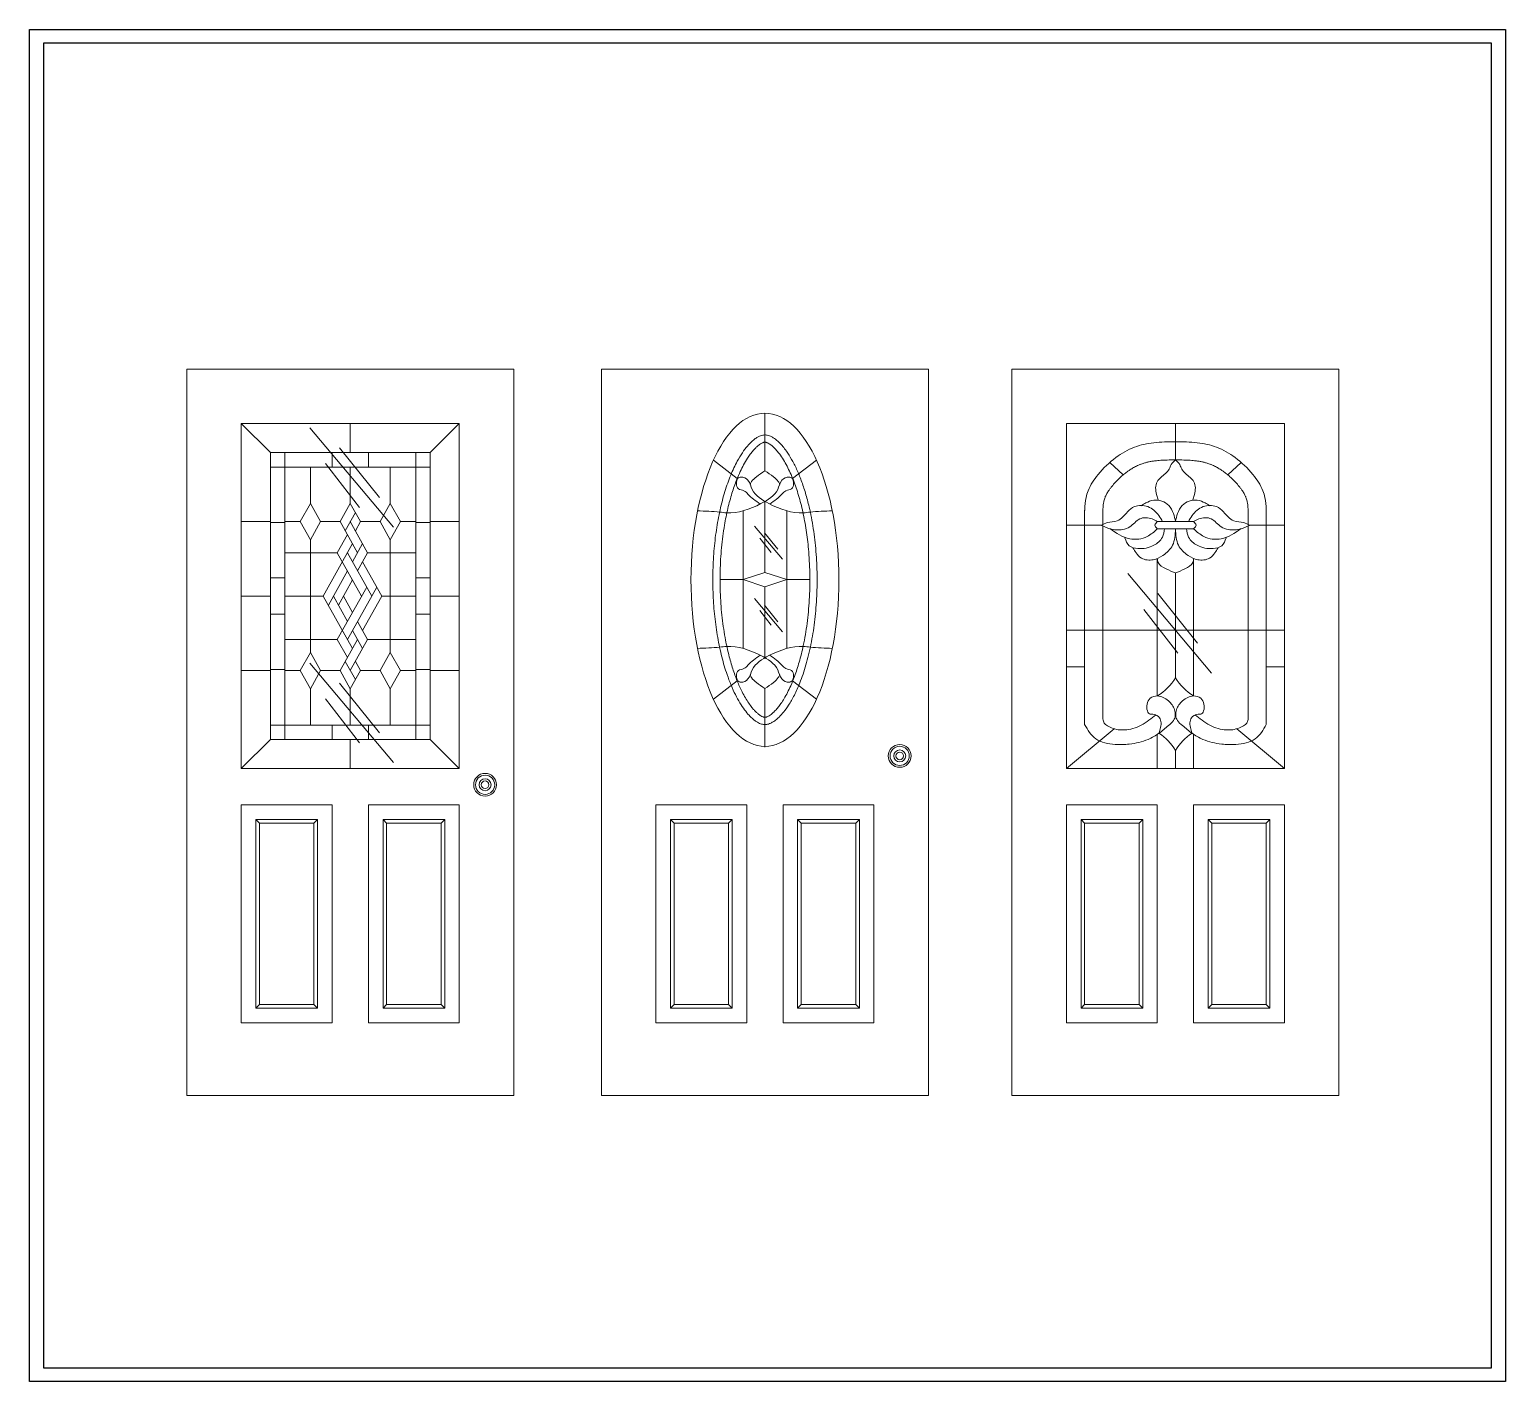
# Paper-space layout 'Projects1200x1100' of a CAD drawing. Header units: millimetres. Extents: x 55.011 to 55.328, y 90.128 to 90.419.
# The model-space entities are those that its viewports show. They can reach past a viewport. Long polylines and large blocks are cut down to what shows.
import ezdxf

# ---------------------------------------------------------------- set-up
doc = ezdxf.new("R2010")
doc.units = ezdxf.units.MM
doc.layers.add('001_Dark_1 20', color=7, linetype='Continuous', lineweight=0)
doc.layers.add('02', color=251, linetype='Continuous', plot=False)
doc.layers.add('Rectang.', color=251, linetype='Continuous', plot=False)

msp = doc.modelspace()

# ---------------------------------------------------------------- linework, layer by layer
at = {"layer": '001_Dark_1 20', "linetype": 'Continuous'}
for p, q in [((3000.9181, 1618.0041), (3000.0181, 1618.0041)), ((3000.0181, 1616.0041), (3000.0181, 1618.0041)), ((3000.9181, 1616.0041), (3000.9181, 1618.0041)), ((3001.1593, 1616.0041), (3001.1593, 1618.0041)), ((3002.0593, 1618.0041), (3001.1593, 1618.0041)), ((3002.0593, 1616.0041), (3002.0593, 1618.0041)), ((3003.1892, 1618.0041), (3002.2892, 1618.0041)), ((3002.2892, 1616.0041), (3002.2892, 1618.0041)), ((3003.1892, 1616.0041), (3003.1892, 1618.0041)), ((3001.6093, 1617.7242), (3001.6093, 1617.8829)), ((3000.7681, 1617.8541), (3000.1681, 1617.8541)), ((3000.1681, 1616.9041), (3000.1681, 1617.8541)), ((3000.4681, 1617.7741), (3000.4681, 1617.8541)), ((3000.7681, 1616.9041), (3000.7681, 1617.8541)), ((3002.4392, 1616.9041), (3002.4392, 1617.8541)), ((3003.0392, 1617.8541), (3002.4392, 1617.8541)), ((3002.7392, 1617.7541), (3002.7392, 1617.8541)), ((3003.0392, 1616.9041), (3003.0392, 1617.8541)), ((3000.2481, 1616.9841), (3000.2481, 1617.7741)), ((3000.6881, 1617.7741), (3000.2481, 1617.7741)), ((3000.2881, 1616.9841), (3000.2881, 1617.7741)), ((3000.4181, 1617.7341), (3000.4181, 1617.7741)), ((3000.5181, 1617.7341), (3000.5181, 1617.7741)), ((3000.6481, 1616.9841), (3000.6481, 1617.7741)), ((3000.6881, 1616.9841), (3000.6881, 1617.7741)), ((3000.6881, 1617.7341), (3000.2481, 1617.7341)), ((3000.3581, 1617.6341), (3000.3581, 1617.7341)), ((3000.4681, 1617.6341), (3000.4681, 1617.7341)), ((3000.5781, 1617.6341), (3000.5781, 1617.7341)), ((3001.4675, 1617.7534), (3001.533, 1617.7033)), ((3001.7511, 1617.7534), (3001.6855, 1617.7033)), ((3001.6093, 1617.4444), (3001.6093, 1617.6397)), ((3001.5493, 1617.2349), (3001.5493, 1617.6139)), ((3001.6693, 1617.2349), (3001.6693, 1617.6139)), ((3002.5392, 1617.576), (3002.5392, 1617.6131)), ((3002.9392, 1617.576), (3002.9392, 1617.6131)), ((3000.2481, 1617.5841), (3000.1681, 1617.5841)), ((3000.2881, 1617.5816), (3000.2481, 1617.5816)), ((3000.3304, 1617.5841), (3000.2881, 1617.5841)), ((3000.4404, 1617.5841), (3000.3858, 1617.5841)), ((3000.4404, 1617.5841), (3000.3858, 1617.5841)), ((3000.5504, 1617.5841), (3000.4958, 1617.5841)), ((3000.6481, 1617.5841), (3000.6058, 1617.5841)), ((3000.6881, 1617.5816), (3000.6481, 1617.5816)), ((3000.7681, 1617.5841), (3000.6881, 1617.5841)), ((3002.5359, 1617.5741), (3002.4392, 1617.5741)), ((3002.7892, 1617.5841), (3002.6892, 1617.5841)), ((3002.7892, 1617.5641), (3002.6892, 1617.5641)), ((3003.0392, 1617.5741), (3002.9425, 1617.5741)), ((3000.3581, 1617.2241), (3000.3581, 1617.5341)), ((3000.5781, 1617.2241), (3000.5781, 1617.5341)), ((3000.4323, 1617.4986), (3000.2881, 1617.4986)), ((3000.6481, 1617.4986), (3000.5155, 1617.4986)), ((3002.6892, 1617.1041), (3002.6892, 1617.4826)), ((3001.6093, 1617.4444), (3001.5493, 1617.4244)), ((3001.6693, 1617.4244), (3001.6093, 1617.4444)), ((3000.2881, 1617.4291), (3000.2481, 1617.4291)), ((3000.6881, 1617.4291), (3000.6481, 1617.4291)), ((3001.5493, 1617.4244), (3001.4857, 1617.4244)), ((3001.5493, 1617.4244), (3001.6093, 1617.4044)), ((3001.6093, 1617.4044), (3001.6693, 1617.4244)), ((3001.6093, 1617.2091), (3001.6093, 1617.4044)), ((3001.7329, 1617.4244), (3001.6693, 1617.4244)), ((3000.2481, 1617.3791), (3000.1681, 1617.3791)), ((3000.3938, 1617.3791), (3000.2881, 1617.3791)), ((3000.6481, 1617.3791), (3000.5547, 1617.3791)), ((3000.7681, 1617.3791), (3000.6881, 1617.3791)), ((3000.2881, 1617.3291), (3000.2481, 1617.3291)), ((3000.6881, 1617.3291), (3000.6481, 1617.3291)), ((3003.0392, 1617.2854), (3002.4392, 1617.2854)), ((3000.4323, 1617.2596), (3000.2881, 1617.2596)), ((3000.6481, 1617.2596), (3000.5155, 1617.2596)), ((3000.2481, 1617.1741), (3000.1681, 1617.1741)), ((3000.2881, 1617.1766), (3000.2481, 1617.1766)), ((3000.3304, 1617.1741), (3000.2881, 1617.1741)), ((3000.4404, 1617.1741), (3000.3858, 1617.1741)), ((3000.5504, 1617.1741), (3000.4958, 1617.1741)), ((3000.6481, 1617.1741), (3000.6058, 1617.1741)), ((3000.6881, 1617.1766), (3000.6481, 1617.1766)), ((3000.7681, 1617.1741), (3000.6881, 1617.1741)), ((3002.4892, 1617.1841), (3002.4392, 1617.1841)), ((3003.0392, 1617.1841), (3002.9892, 1617.1841)), ((3000.3581, 1617.0241), (3000.3581, 1617.1241)), ((3000.4681, 1617.0241), (3000.4681, 1617.1241)), ((3000.5781, 1617.0241), (3000.5781, 1617.1241)), ((3001.4675, 1617.0955), (3001.533, 1617.1455)), ((3001.6093, 1616.9631), (3001.6093, 1617.1246)), ((3001.7511, 1617.0955), (3001.6855, 1617.1455)), ((3000.6881, 1617.0241), (3000.2481, 1617.0241)), ((3000.6881, 1617.0241), (3000.2481, 1617.0241)), ((3000.4181, 1616.9841), (3000.4181, 1617.0241)), ((3000.5181, 1616.9841), (3000.5181, 1617.0241)), ((3002.6892, 1616.9041), (3002.6892, 1616.9984)), ((3002.6892, 1616.9041), (3002.6892, 1616.9984)), ((3002.7892, 1616.9041), (3002.7892, 1616.9984)), ((3000.6881, 1616.9841), (3000.2481, 1616.9841)), ((3000.4681, 1616.9041), (3000.4681, 1616.9841)), ((3002.7392, 1616.9041), (3002.7392, 1616.9541)), ((3000.7681, 1616.9041), (3000.1681, 1616.9041)), ((3003.0392, 1616.9041), (3002.4392, 1616.9041)), ((3000.1681, 1616.2041), (3000.1681, 1616.8041)), ((3000.4181, 1616.8041), (3000.1681, 1616.8041)), ((3000.4181, 1616.2041), (3000.4181, 1616.8041)), ((3000.7681, 1616.8041), (3000.5181, 1616.8041)), ((3000.5181, 1616.2041), (3000.5181, 1616.8041)), ((3000.7681, 1616.2041), (3000.7681, 1616.8041)), ((3001.3093, 1616.2041), (3001.3093, 1616.8041)), ((3001.5593, 1616.8041), (3001.3093, 1616.8041)), ((3001.5593, 1616.2041), (3001.5593, 1616.8041)), ((3001.9093, 1616.8041), (3001.6593, 1616.8041)), ((3001.6593, 1616.2041), (3001.6593, 1616.8041)), ((3001.9093, 1616.2041), (3001.9093, 1616.8041)), ((3002.4392, 1616.2041), (3002.4392, 1616.8041)), ((3002.6892, 1616.8041), (3002.4392, 1616.8041)), ((3002.6892, 1616.2041), (3002.6892, 1616.8041)), ((3002.7892, 1616.2041), (3002.7892, 1616.8041)), ((3003.0392, 1616.8041), (3002.7892, 1616.8041)), ((3003.0392, 1616.2041), (3003.0392, 1616.8041)), ((3000.2081, 1616.2441), (3000.2081, 1616.7641)), ((3000.3781, 1616.7641), (3000.2081, 1616.7641)), ((3000.3681, 1616.7541), (3000.2181, 1616.7541)), ((3000.2181, 1616.2541), (3000.2181, 1616.7541)), ((3000.3681, 1616.2541), (3000.3681, 1616.7541)), ((3000.3781, 1616.2441), (3000.3781, 1616.7641)), ((3000.7281, 1616.7641), (3000.5581, 1616.7641)), ((3000.5581, 1616.2441), (3000.5581, 1616.7641)), ((3000.7181, 1616.7541), (3000.5681, 1616.7541)), ((3000.5681, 1616.2541), (3000.5681, 1616.7541)), ((3000.7181, 1616.2541), (3000.7181, 1616.7541)), ((3000.7281, 1616.2441), (3000.7281, 1616.7641)), ((3001.5193, 1616.7641), (3001.3493, 1616.7641)), ((3001.3493, 1616.2441), (3001.3493, 1616.7641)), ((3001.5093, 1616.7541), (3001.3593, 1616.7541)), ((3001.3593, 1616.2541), (3001.3593, 1616.7541)), ((3001.5093, 1616.2541), (3001.5093, 1616.7541)), ((3001.5193, 1616.2441), (3001.5193, 1616.7641)), ((3001.8693, 1616.7641), (3001.6993, 1616.7641)), ((3001.6993, 1616.2441), (3001.6993, 1616.7641)), ((3001.8593, 1616.7541), (3001.7093, 1616.7541)), ((3001.7093, 1616.2541), (3001.7093, 1616.7541)), ((3001.8593, 1616.2541), (3001.8593, 1616.7541)), ((3001.8693, 1616.2441), (3001.8693, 1616.7641)), ((3002.6492, 1616.7641), (3002.4792, 1616.7641)), ((3002.4792, 1616.2441), (3002.4792, 1616.7641)), ((3002.6392, 1616.7541), (3002.4892, 1616.7541)), ((3002.4892, 1616.2541), (3002.4892, 1616.7541)), ((3002.6392, 1616.2541), (3002.6392, 1616.7541)), ((3002.6492, 1616.2441), (3002.6492, 1616.7641)), ((3002.9992, 1616.7641), (3002.8292, 1616.7641)), ((3002.8292, 1616.2441), (3002.8292, 1616.7641)), ((3002.9892, 1616.7541), (3002.8392, 1616.7541)), ((3002.8392, 1616.2541), (3002.8392, 1616.7541)), ((3002.9892, 1616.2541), (3002.9892, 1616.7541)), ((3002.9992, 1616.2441), (3002.9992, 1616.7641)), ((3000.3781, 1616.2441), (3000.2081, 1616.2441)), ((3000.3681, 1616.2541), (3000.2181, 1616.2541)), ((3000.7281, 1616.2441), (3000.5581, 1616.2441)), ((3000.7181, 1616.2541), (3000.5681, 1616.2541)), ((3001.5193, 1616.2441), (3001.3493, 1616.2441)), ((3001.5093, 1616.2541), (3001.3593, 1616.2541)), ((3001.8693, 1616.2441), (3001.6993, 1616.2441)), ((3001.8593, 1616.2541), (3001.7093, 1616.2541)), ((3002.6492, 1616.2441), (3002.4792, 1616.2441)), ((3002.6392, 1616.2541), (3002.4892, 1616.2541)), ((3002.9992, 1616.2441), (3002.8292, 1616.2441)), ((3002.9892, 1616.2541), (3002.8392, 1616.2541)), ((3000.4181, 1616.2041), (3000.1681, 1616.2041)), ((3000.7681, 1616.2041), (3000.5181, 1616.2041)), ((3001.5593, 1616.2041), (3001.3093, 1616.2041)), ((3001.9093, 1616.2041), (3001.6593, 1616.2041)), ((3002.6892, 1616.2041), (3002.4392, 1616.2041)), ((3003.0392, 1616.2041), (3002.7892, 1616.2041)), ((3000.9181, 1616.0041), (3000.0181, 1616.0041)), ((3002.0593, 1616.0041), (3001.1593, 1616.0041)), ((3003.1892, 1616.0041), (3002.2892, 1616.0041))]:
    msp.add_line(p, q, dxfattribs=at)
at = {"layer": '001_Dark_1 20'}
for p, q in [((3000.2481, 1617.7741), (3000.1681, 1617.8541)), ((3000.3562, 1617.8426), (3000.5865, 1617.5686)), ((3000.6881, 1617.7741), (3000.7681, 1617.8541)), ((3000.4384, 1617.7878), (3000.5481, 1617.6508)), ((3000.4, 1617.744), (3000.4933, 1617.6234)), ((3002.5582, 1617.747), (3002.5956, 1617.7133)), ((3002.8828, 1617.7133), (3002.9202, 1617.747)), ((3000.3581, 1617.6341), (3000.3304, 1617.5841)), ((3000.3581, 1617.6341), (3000.3858, 1617.5841)), ((3000.4681, 1617.6341), (3000.4404, 1617.5841)), ((3000.482, 1617.6091), (3000.4542, 1617.5591)), ((3000.4958, 1617.5841), (3000.4681, 1617.6341)), ((3000.5781, 1617.6341), (3000.5504, 1617.5841)), ((3000.5781, 1617.6341), (3000.6058, 1617.5841)), ((3002.4892, 1617.0257), (3002.4892, 1617.6144)), ((3002.9892, 1617.0257), (3002.9892, 1617.6144)), ((3000.3581, 1617.5341), (3000.3304, 1617.5841)), ((3000.3581, 1617.5341), (3000.3858, 1617.5841)), ((3000.4878, 1617.4986), (3000.4404, 1617.5841)), ((3000.5155, 1617.4986), (3000.4681, 1617.5841)), ((3000.4958, 1617.5841), (3000.482, 1617.5591)), ((3000.5781, 1617.5341), (3000.5504, 1617.5841)), ((3000.5781, 1617.5341), (3000.6058, 1617.5841)), ((3001.5805, 1617.5718), (3001.6573, 1617.4805)), ((3002.5392, 1617.0409), (3002.5392, 1617.5722)), ((3002.9392, 1617.0396), (3002.9392, 1617.5722)), ((3000.4739, 1617.5236), (3000.3938, 1617.3791)), ((3000.4601, 1617.5486), (3000.4323, 1617.4986)), ((3000.5017, 1617.5236), (3000.474, 1617.4738)), ((3001.5952, 1617.5389), (3001.6263, 1617.4987)), ((3001.608, 1617.5536), (3001.6445, 1617.5079)), ((3000.4992, 1617.3791), (3000.4323, 1617.4986)), ((3000.527, 1617.3791), (3000.4601, 1617.4986)), ((3000.5155, 1617.4986), (3000.4879, 1617.4489)), ((3002.6892, 1617.1041), (3002.6892, 1617.4826)), ((3002.7892, 1617.1041), (3002.7892, 1617.4826)), ((3000.4602, 1617.4489), (3000.4076, 1617.3541)), ((3000.5547, 1617.3791), (3000.5017, 1617.4738)), ((3002.6081, 1617.441), (3002.8385, 1617.167)), ((3002.7392, 1617.1541), (3002.7392, 1617.4428)), ((3000.5131, 1617.4039), (3000.4323, 1617.2596)), ((3000.4741, 1617.424), (3000.4354, 1617.3541)), ((3000.5408, 1617.4039), (3000.4601, 1617.2596)), ((3000.4739, 1617.2346), (3000.3938, 1617.3791)), ((3000.4602, 1617.3094), (3000.4215, 1617.3791)), ((3000.4741, 1617.3342), (3000.4492, 1617.3791)), ((3000.5547, 1617.3791), (3000.5017, 1617.2845)), ((3001.5805, 1617.3722), (3001.6573, 1617.2809)), ((3001.608, 1617.354), (3001.6445, 1617.3083)), ((3002.6904, 1617.3862), (3002.8001, 1617.2492)), ((3001.5952, 1617.3394), (3001.6263, 1617.2992)), ((3002.652, 1617.3424), (3002.7453, 1617.2218)), ((3000.5017, 1617.2346), (3000.474, 1617.2845)), ((3000.5155, 1617.2596), (3000.4879, 1617.3094)), ((3000.4601, 1617.2096), (3000.4323, 1617.2596)), ((3000.4878, 1617.2596), (3000.4404, 1617.1741)), ((3000.5155, 1617.2596), (3000.4681, 1617.1741)), ((3000.3581, 1617.2241), (3000.3304, 1617.1741)), ((3000.3562, 1617.1945), (3000.5865, 1616.9205)), ((3000.3581, 1617.2241), (3000.3858, 1617.1741)), ((3000.482, 1617.1491), (3000.4542, 1617.1991)), ((3000.4958, 1617.1741), (3000.482, 1617.1991)), ((3000.5781, 1617.2241), (3000.5504, 1617.1741)), ((3000.5781, 1617.2241), (3000.6058, 1617.1741)), ((3000.3581, 1617.1241), (3000.3304, 1617.1741)), ((3000.3581, 1617.1241), (3000.3858, 1617.1741)), ((3000.4681, 1617.1241), (3000.4404, 1617.1741)), ((3000.4958, 1617.1741), (3000.4681, 1617.1241)), ((3000.5781, 1617.1241), (3000.5504, 1617.1741)), ((3000.5781, 1617.1241), (3000.6058, 1617.1741)), ((3000.4384, 1617.1397), (3000.5481, 1617.0027)), ((3000.4, 1617.0959), (3000.4933, 1616.9753)), ((3002.5707, 1617.0137), (3002.4392, 1616.9041)), ((3003.0392, 1616.9041), (3002.9077, 1617.0137)), ((3000.2481, 1616.9841), (3000.1681, 1616.9041)), ((3000.7681, 1616.9041), (3000.6881, 1616.9841)), ((3000.2181, 1616.7541), (3000.2081, 1616.7641)), ((3000.3681, 1616.7541), (3000.3781, 1616.7641)), ((3000.5681, 1616.7541), (3000.5581, 1616.7641)), ((3000.7181, 1616.7541), (3000.7281, 1616.7641)), ((3001.3593, 1616.7541), (3001.3493, 1616.7641)), ((3001.5093, 1616.7541), (3001.5193, 1616.7641)), ((3001.7093, 1616.7541), (3001.6993, 1616.7641)), ((3001.8593, 1616.7541), (3001.8693, 1616.7641)), ((3002.4892, 1616.7541), (3002.4792, 1616.7641)), ((3002.6392, 1616.7541), (3002.6492, 1616.7641)), ((3002.8392, 1616.7541), (3002.8292, 1616.7641)), ((3002.9892, 1616.7541), (3002.9992, 1616.7641)), ((3000.2181, 1616.2541), (3000.2081, 1616.2441)), ((3000.3781, 1616.2441), (3000.3681, 1616.2541)), ((3000.5681, 1616.2541), (3000.5581, 1616.2441)), ((3000.7181, 1616.2541), (3000.7281, 1616.2441)), ((3001.3593, 1616.2541), (3001.3493, 1616.2441)), ((3001.5193, 1616.2441), (3001.5093, 1616.2541)), ((3001.7093, 1616.2541), (3001.6993, 1616.2441)), ((3001.8593, 1616.2541), (3001.8693, 1616.2441)), ((3002.4892, 1616.2541), (3002.4792, 1616.2441)), ((3002.6492, 1616.2441), (3002.6392, 1616.2541)), ((3002.8392, 1616.2541), (3002.8292, 1616.2441)), ((3002.9892, 1616.2541), (3002.9992, 1616.2441))]:
    msp.add_line(p, q, dxfattribs=at)
at = {"layer": '001_Dark_1 20', "linetype": 'Continuous'}
for centre, radius in [((3001.9802, 1616.939), 0.0314), ((3001.9802, 1616.939), 0.0264), ((3001.9802, 1616.939), 0.0164), ((3001.9802, 1616.939), 0.0104), ((3000.839, 1616.8595), 0.0314), ((3000.839, 1616.8595), 0.0264), ((3000.839, 1616.8595), 0.0164), ((3000.839, 1616.8595), 0.0104)]:
    msp.add_circle(centre, radius, dxfattribs=at)
at = {"layer": '001_Dark_1 20'}
for centre, start, end in [((3002.611, 1617.2323), 301.3861, 328.6139), ((3002.8674, 1617.2323), 211.3861, 238.6139), ((3002.611, 1616.8759), 31.3861, 56.6534), ((3002.8674, 1616.8759), 123.3466, 148.6139)]:
    msp.add_arc(centre, 0.1502, start, end, dxfattribs=at)
at = {"layer": '001_Dark_1 20', "linetype": 'Continuous', "extrusion": (0, 0, -1)}
msp.add_ellipse((3001.6093, 1617.4241), major_axis=(0, -0.4588), ratio=0.443714, dxfattribs=at)
at = {"layer": '001_Dark_1 20', "linetype": 'Continuous'}
for points, knots in [([(3001.6093, 1617.0253), (3001.6078, 1617.0253), (3001.6064, 1617.0254), (3001.6034, 1617.0258), (3001.6018, 1617.0262), (3001.5984, 1617.0271), (3001.5966, 1617.0278), (3001.5927, 1617.0295), (3001.5906, 1617.0305), (3001.5862, 1617.0331), (3001.5839, 1617.0346), (3001.579, 1617.0382), (3001.5764, 1617.0403), (3001.5711, 1617.0451), (3001.5684, 1617.0478), (3001.5615, 1617.0552), (3001.5573, 1617.0602), (3001.5488, 1617.0717), (3001.5446, 1617.078), (3001.5361, 1617.092), (3001.5319, 1617.0995), (3001.5238, 1617.1159), (3001.5198, 1617.1246), (3001.5121, 1617.1431), (3001.5084, 1617.1528), (3001.4997, 1617.1783), (3001.4949, 1617.1946), (3001.4862, 1617.2289), (3001.4824, 1617.2468), (3001.4759, 1617.2839), (3001.4732, 1617.3031), (3001.469, 1617.3421), (3001.4675, 1617.3621), (3001.4657, 1617.4022), (3001.4655, 1617.4225), (3001.4663, 1617.4628), (3001.4673, 1617.4829), (3001.4705, 1617.5225), (3001.4728, 1617.542), (3001.4784, 1617.58), (3001.4818, 1617.5984), (3001.4897, 1617.6339), (3001.4941, 1617.6509), (3001.5039, 1617.683), (3001.5093, 1617.6981), (3001.5207, 1617.726), (3001.5267, 1617.7388), (3001.5376, 1617.7588), (3001.5423, 1617.7667), (3001.5518, 1617.7807), (3001.5565, 1617.787), (3001.565, 1617.7969), (3001.5688, 1617.8008), (3001.576, 1617.8076), (3001.5795, 1617.8104), (3001.5855, 1617.8147), (3001.5881, 1617.8163), (3001.5929, 1617.8189), (3001.5951, 1617.8199), (3001.5993, 1617.8214), (3001.6012, 1617.8219), (3001.6048, 1617.8226), (3001.6064, 1617.8228), (3001.6097, 1617.823), (3001.6114, 1617.8229), (3001.6148, 1617.8225), (3001.6165, 1617.8221), (3001.6204, 1617.821), (3001.6224, 1617.8203), (3001.6269, 1617.8182), (3001.6293, 1617.8169), (3001.6345, 1617.8137), (3001.6373, 1617.8118), (3001.643, 1617.8071), (3001.646, 1617.8045), (3001.6522, 1617.7983), (3001.6554, 1617.7949), (3001.6618, 1617.7872), (3001.6651, 1617.7829), (3001.6731, 1617.7716), (3001.6779, 1617.764), (3001.6873, 1617.7474), (3001.692, 1617.7383), (3001.7009, 1617.7188), (3001.7052, 1617.7084), (3001.7134, 1617.6863), (3001.7173, 1617.6746), (3001.7245, 1617.6502), (3001.7279, 1617.6375), (3001.7354, 1617.6054), (3001.7392, 1617.5855), (3001.7455, 1617.5445), (3001.748, 1617.5234), (3001.7515, 1617.4805), (3001.7525, 1617.4586), (3001.7531, 1617.4149), (3001.7526, 1617.393), (3001.7502, 1617.3496), (3001.7483, 1617.3281), (3001.7431, 1617.2862), (3001.7398, 1617.2658), (3001.7319, 1617.2266), (3001.7273, 1617.2077), (3001.717, 1617.1722), (3001.7113, 1617.1555), (3001.7004, 1617.1282), (3001.6954, 1617.117), (3001.685, 1617.0964), (3001.6797, 1617.0871), (3001.6699, 1617.0719), (3001.6655, 1617.0657), (3001.6567, 1617.0548), (3001.6524, 1617.05), (3001.6448, 1617.0426), (3001.6415, 1617.0398), (3001.6352, 1617.035), (3001.6323, 1617.033), (3001.6268, 1617.0299), (3001.6242, 1617.0287), (3001.62, 1617.0271), (3001.6182, 1617.0265), (3001.6149, 1617.0258), (3001.6133, 1617.0255), (3001.611, 1617.0253), (3001.6101, 1617.0253), (3001.6093, 1617.0253)], [0, 0, 0, 0, 0.063509, 0.063509, 0.127018, 0.127018, 0.190527, 0.190527, 0.254037, 0.254037, 0.317546, 0.317546, 0.381055, 0.381055, 0.444564, 0.444564, 0.538249, 0.538249, 0.631934, 0.631934, 0.725619, 0.725619, 0.819304, 0.819304, 0.912989, 0.912989, 1.053127, 1.053127, 1.193264, 1.193264, 1.333401, 1.333401, 1.473538, 1.473538, 1.613675, 1.613675, 1.753812, 1.753812, 1.893949, 1.893949, 2.034086, 2.034086, 2.174224, 2.174224, 2.314361, 2.314361, 2.454498, 2.454498, 2.558858, 2.558858, 2.663219, 2.663219, 2.749514, 2.749514, 2.83581, 2.83581, 2.907895, 2.907895, 2.97998, 2.97998, 3.052065, 3.052065, 3.12415, 3.12415, 3.196235, 3.196235, 3.268319, 3.268319, 3.340404, 3.340404, 3.412489, 3.412489, 3.484574, 3.484574, 3.556659, 3.556659, 3.628744, 3.628744, 3.700829, 3.700829, 3.80613, 3.80613, 3.911432, 3.911432, 4.016733, 4.016733, 4.122035, 4.122035, 4.227337, 4.227337, 4.379252, 4.379252, 4.531167, 4.531167, 4.683083, 4.683083, 4.834998, 4.834998, 4.986914, 4.986914, 5.138829, 5.138829, 5.290744, 5.290744, 5.44266, 5.44266, 5.561374, 5.561374, 5.680088, 5.680088, 5.777468, 5.777468, 5.874847, 5.874847, 5.954982, 5.954982, 6.035118, 6.035118, 6.115253, 6.115253, 6.180839, 6.180839, 6.246426, 6.246426, 6.283185, 6.283185, 6.283185, 6.283185]), ([(3001.6093, 1617.0453), (3001.6089, 1617.0453), (3001.6085, 1617.0453), (3001.6079, 1617.0454), (3001.6076, 1617.0454), (3001.6071, 1617.0455), (3001.6068, 1617.0456), (3001.6061, 1617.0457), (3001.6056, 1617.0459), (3001.6044, 1617.0462), (3001.6038, 1617.0465), (3001.6016, 1617.0474), (3001.5998, 1617.0483), (3001.5956, 1617.0508), (3001.5932, 1617.0525), (3001.5887, 1617.0562), (3001.5867, 1617.058), (3001.5828, 1617.0617), (3001.581, 1617.0635), (3001.5773, 1617.0676), (3001.5754, 1617.0698), (3001.5706, 1617.0759), (3001.5676, 1617.0799), (3001.5615, 1617.0888), (3001.5584, 1617.0936), (3001.5523, 1617.1041), (3001.5492, 1617.1097), (3001.5417, 1617.1247), (3001.5372, 1617.1346), (3001.5286, 1617.1559), (3001.5245, 1617.1672), (3001.5168, 1617.1912), (3001.5132, 1617.2039), (3001.5065, 1617.2302), (3001.5035, 1617.2439), (3001.4971, 1617.2776), (3001.494, 1617.298), (3001.4892, 1617.3398), (3001.4875, 1617.3612), (3001.4857, 1617.4045), (3001.4855, 1617.4263), (3001.4865, 1617.4697), (3001.4878, 1617.4913), (3001.4918, 1617.5336), (3001.4946, 1617.5543), (3001.5006, 1617.5901), (3001.5037, 1617.6054), (3001.5106, 1617.6348), (3001.5144, 1617.6489), (3001.5225, 1617.6751), (3001.5267, 1617.6873), (3001.5345, 1617.707), (3001.5379, 1617.715), (3001.5443, 1617.7287), (3001.5472, 1617.7346), (3001.5538, 1617.7469), (3001.5575, 1617.7531), (3001.5638, 1617.7629), (3001.5664, 1617.7667), (3001.5716, 1617.7737), (3001.5742, 1617.7769), (3001.5791, 1617.7826), (3001.5816, 1617.7852), (3001.586, 1617.7896), (3001.588, 1617.7914), (3001.5913, 1617.7942), (3001.5927, 1617.7952), (3001.5958, 1617.7975), (3001.5975, 1617.7986), (3001.6002, 1617.8001), (3001.6013, 1617.8007), (3001.6029, 1617.8014), (3001.6035, 1617.8016), (3001.6044, 1617.802), (3001.6047, 1617.802), (3001.6052, 1617.8022), (3001.6054, 1617.8023), (3001.6061, 1617.8025), (3001.6065, 1617.8026), (3001.6071, 1617.8027), (3001.6073, 1617.8027), (3001.6076, 1617.8028), (3001.6077, 1617.8028), (3001.6081, 1617.8029), (3001.6084, 1617.8029), (3001.6088, 1617.8029), (3001.609, 1617.8029), (3001.6093, 1617.8029), (3001.6094, 1617.8029), (3001.6099, 1617.8029), (3001.6102, 1617.8029), (3001.6109, 1617.8028), (3001.6113, 1617.8027), (3001.6119, 1617.8026), (3001.6122, 1617.8025), (3001.6127, 1617.8024), (3001.613, 1617.8023), (3001.6134, 1617.8022), (3001.6137, 1617.8021), (3001.6144, 1617.8019), (3001.615, 1617.8017), (3001.6171, 1617.8008), (3001.6189, 1617.7998), (3001.6223, 1617.7978), (3001.6236, 1617.7969), (3001.6263, 1617.7949), (3001.6278, 1617.7938), (3001.6308, 1617.7912), (3001.6324, 1617.7897), (3001.6372, 1617.785), (3001.6406, 1617.7814), (3001.6466, 1617.7741), (3001.6492, 1617.7707), (3001.6555, 1617.7618), (3001.6593, 1617.756), (3001.6661, 1617.7444), (3001.6692, 1617.7387), (3001.6753, 1617.7267), (3001.6783, 1617.7204), (3001.6841, 1617.707), (3001.687, 1617.6999), (3001.6946, 1617.6796), (3001.6992, 1617.6656), (3001.7076, 1617.6361), (3001.7115, 1617.6206), (3001.7183, 1617.5883), (3001.7213, 1617.5715), (3001.7262, 1617.537), (3001.7282, 1617.5193), (3001.7315, 1617.4794), (3001.7326, 1617.457), (3001.7331, 1617.4124), (3001.7325, 1617.3903), (3001.73, 1617.3466), (3001.7279, 1617.325), (3001.7224, 1617.2831), (3001.7189, 1617.2627), (3001.7114, 1617.2273), (3001.7076, 1617.2119), (3001.6995, 1617.1835), (3001.6952, 1617.1704), (3001.6873, 1617.149), (3001.6838, 1617.1403), (3001.6772, 1617.1257), (3001.6743, 1617.1194), (3001.6683, 1617.1077), (3001.6652, 1617.1022), (3001.6591, 1617.092), (3001.6561, 1617.0873), (3001.6506, 1617.0794), (3001.6482, 1617.0762), (3001.6431, 1617.0697), (3001.6403, 1617.0666), (3001.6351, 1617.061), (3001.6326, 1617.0586), (3001.6289, 1617.0553), (3001.6275, 1617.0542), (3001.6244, 1617.0518), (3001.6227, 1617.0507), (3001.6196, 1617.0487), (3001.6182, 1617.048), (3001.616, 1617.0469), (3001.6151, 1617.0466), (3001.6135, 1617.046), (3001.6128, 1617.0458), (3001.612, 1617.0456), (3001.6118, 1617.0456), (3001.6113, 1617.0455), (3001.6111, 1617.0454), (3001.6107, 1617.0454), (3001.6105, 1617.0453), (3001.6099, 1617.0453), (3001.6096, 1617.0453), (3001.6093, 1617.0453)], [0, 0, 0, 0, 0.049216, 0.049216, 0.075861, 0.075861, 0.102506, 0.102506, 0.142353, 0.142353, 0.1822, 0.1822, 0.264688, 0.264688, 0.347177, 0.347177, 0.405665, 0.405665, 0.454026, 0.454026, 0.502387, 0.502387, 0.575478, 0.575478, 0.64857, 0.64857, 0.721661, 0.721661, 0.832503, 0.832503, 0.943345, 0.943345, 1.054187, 1.054187, 1.165029, 1.165029, 1.319099, 1.319099, 1.473169, 1.473169, 1.627238, 1.627238, 1.781308, 1.781308, 1.935378, 1.935378, 2.056625, 2.056625, 2.177872, 2.177872, 2.294128, 2.294128, 2.380423, 2.380423, 2.45181, 2.45181, 2.539271, 2.539271, 2.602572, 2.602572, 2.665872, 2.665872, 2.729173, 2.729173, 2.787427, 2.787427, 2.830866, 2.830866, 2.894543, 2.894543, 2.944782, 2.944782, 2.979689, 2.979689, 2.997609, 2.997609, 3.01553, 3.01553, 3.05137, 3.05137, 3.067454, 3.067454, 3.083539, 3.083539, 3.115709, 3.115709, 3.13527, 3.13527, 3.154832, 3.154832, 3.193954, 3.193954, 3.233077, 3.233077, 3.257918, 3.257918, 3.274898, 3.274898, 3.291879, 3.291879, 3.32584, 3.32584, 3.409664, 3.409664, 3.455871, 3.455871, 3.502078, 3.502078, 3.548284, 3.548284, 3.635516, 3.635516, 3.699321, 3.699321, 3.788839, 3.788839, 3.862376, 3.862376, 3.935913, 3.935913, 4.00945, 4.00945, 4.139227, 4.139227, 4.269004, 4.269004, 4.398781, 4.398781, 4.528558, 4.528558, 4.687779, 4.687779, 4.844292, 4.844292, 5.000804, 5.000804, 5.157317, 5.157317, 5.285354, 5.285354, 5.407272, 5.407272, 5.497417, 5.497417, 5.570238, 5.570238, 5.643058, 5.643058, 5.715515, 5.715515, 5.774336, 5.774336, 5.84366, 5.84366, 5.912984, 5.912984, 5.954891, 5.954891, 6.014808, 6.014808, 6.074726, 6.074726, 6.125107, 6.125107, 6.175488, 6.175488, 6.196119, 6.196119, 6.21675, 6.21675, 6.242543, 6.242543, 6.283185, 6.283185, 6.283185, 6.283185]), ([(3001.6093, 1617.7242), (3001.6012, 1617.7188), (3001.5883, 1617.71), (3001.5738, 1617.6976), (3001.5699, 1617.6894), (3001.5688, 1617.6868)], [0.266802, 0.266802, 0.266802, 0.266802, 28.555239, 47.330894, 55.86607, 55.86607, 55.86607, 55.86607]), ([(3001.6093, 1617.7242), (3001.6174, 1617.7187), (3001.6303, 1617.71), (3001.6448, 1617.6976), (3001.6487, 1617.6894), (3001.6498, 1617.6868)], [0.391364, 0.391364, 0.391364, 0.391364, 28.555239, 47.330894, 55.86607, 55.86607, 55.86607, 55.86607]), ([(3001.5339, 1617.7032), (3001.5324, 1617.6986), (3001.5292, 1617.6892), (3001.534, 1617.6709), (3001.5524, 1617.6718), (3001.5637, 1617.6578), (3001.578, 1617.6452), (3001.5899, 1617.637), (3001.5962, 1617.6327)], [0, 0, 0, 0, 14.597756, 30.198615, 46.368587, 60.784954, 81.568018, 104.102378, 104.102378, 104.102378, 104.102378]), ([(3001.6847, 1617.7032), (3001.6862, 1617.6986), (3001.6894, 1617.6892), (3001.6846, 1617.6709), (3001.6661, 1617.6718), (3001.6549, 1617.6578), (3001.6406, 1617.6452), (3001.6286, 1617.637), (3001.6224, 1617.6327)], [0, 0, 0, 0, 14.597756, 30.198615, 46.368587, 60.784954, 81.568018, 104.102378, 104.102378, 104.102378, 104.102378]), ([(3001.5339, 1617.1457), (3001.5324, 1617.1502), (3001.5292, 1617.1597), (3001.534, 1617.1779), (3001.5524, 1617.1771), (3001.5637, 1617.1911), (3001.578, 1617.2037), (3001.5899, 1617.2119), (3001.5962, 1617.2161)], [0, 0, 0, 0, 14.597756, 30.198615, 46.368587, 60.784954, 81.568018, 104.102378, 104.102378, 104.102378, 104.102378]), ([(3001.6847, 1617.1457), (3001.6862, 1617.1502), (3001.6894, 1617.1597), (3001.6846, 1617.1779), (3001.6661, 1617.1771), (3001.6549, 1617.1911), (3001.6406, 1617.2037), (3001.6286, 1617.2119), (3001.6224, 1617.2161)], [0, 0, 0, 0, 14.597756, 30.198615, 46.368587, 60.784954, 81.568018, 104.102378, 104.102378, 104.102378, 104.102378]), ([(3001.6093, 1617.1246), (3001.6012, 1617.1301), (3001.5883, 1617.1388), (3001.5738, 1617.1512), (3001.5699, 1617.1594), (3001.5688, 1617.1621)], [0.266802, 0.266802, 0.266802, 0.266802, 28.555239, 47.330894, 55.86607, 55.86607, 55.86607, 55.86607]), ([(3001.6093, 1617.1246), (3001.6174, 1617.1301), (3001.6303, 1617.1389), (3001.6448, 1617.1512), (3001.6487, 1617.1594), (3001.6498, 1617.1621)], [0.391364, 0.391364, 0.391364, 0.391364, 28.555239, 47.330894, 55.86607, 55.86607, 55.86607, 55.86607])]:
    msp.add_open_spline(points, degree=3, knots=knots, dxfattribs=at)
at = {"layer": '001_Dark_1 20'}
for points, knots in [([(3002.7392, 1617.8041), (3002.7191, 1617.8039), (3002.681, 1617.8036), (3002.624, 1617.7915), (3002.571, 1617.761), (3002.5281, 1617.7192), (3002.5014, 1617.68), (3002.4913, 1617.6462), (3002.4899, 1617.6275), (3002.4892, 1617.6154), (3002.4892, 1617.6144)], [0, 0, 0, 0, 60.097787, 114.382232, 172.704819, 240.801339, 292.924463, 312.628914, 345.870706, 348.933799, 348.933799, 348.933799, 348.933799]), ([(3002.7392, 1617.8041), (3002.7592, 1617.8039), (3002.7974, 1617.8036), (3002.8544, 1617.7915), (3002.9074, 1617.761), (3002.9503, 1617.7192), (3002.977, 1617.68), (3002.9871, 1617.6462), (3002.9885, 1617.6275), (3002.9891, 1617.6154), (3002.9892, 1617.6144)], [0, 0, 0, 0, 60.097787, 114.382232, 172.704819, 240.801339, 292.924463, 312.628914, 345.870706, 348.933799, 348.933799, 348.933799, 348.933799]), ([(3002.7396, 1617.7541), (3002.7314, 1617.754), (3002.7235, 1617.754), (3002.7082, 1617.7536), (3002.7009, 1617.7532), (3002.6914, 1617.7525), (3002.689, 1617.7522), (3002.6848, 1617.7518), (3002.6832, 1617.7516), (3002.6798, 1617.7512), (3002.6782, 1617.7509), (3002.6733, 1617.7502), (3002.67, 1617.7496), (3002.664, 1617.7484), (3002.6613, 1617.7477), (3002.6558, 1617.7463), (3002.6531, 1617.7455), (3002.6486, 1617.7441), (3002.6467, 1617.7434), (3002.644, 1617.7424), (3002.6431, 1617.7421), (3002.6414, 1617.7414), (3002.6405, 1617.7411), (3002.6379, 1617.74), (3002.6362, 1617.7392), (3002.631, 1617.7368), (3002.6275, 1617.735), (3002.6204, 1617.731), (3002.6168, 1617.7288), (3002.611, 1617.7249), (3002.6087, 1617.7233), (3002.6047, 1617.7205), (3002.603, 1617.7192), (3002.5997, 1617.7166), (3002.598, 1617.7153), (3002.5931, 1617.7113), (3002.59, 1617.7085), (3002.5806, 1617.6998), (3002.5746, 1617.6935), (3002.5681, 1617.6859), (3002.5672, 1617.6848), (3002.5654, 1617.6827), (3002.5645, 1617.6816), (3002.5628, 1617.6795), (3002.562, 1617.6784), (3002.5595, 1617.6753), (3002.558, 1617.6732), (3002.5543, 1617.6679), (3002.5523, 1617.6648), (3002.5488, 1617.6587), (3002.5473, 1617.6558), (3002.5458, 1617.6524), (3002.5456, 1617.6517), (3002.5447, 1617.6495), (3002.5441, 1617.6479), (3002.5431, 1617.6444), (3002.5426, 1617.6425), (3002.542, 1617.6401), (3002.5419, 1617.6396), (3002.5417, 1617.6387), (3002.5416, 1617.6382), (3002.5414, 1617.6366), (3002.5412, 1617.6356), (3002.5407, 1617.6323), (3002.5404, 1617.6299), (3002.5399, 1617.6248), (3002.5397, 1617.6221), (3002.5395, 1617.6178), (3002.5394, 1617.6163), (3002.5392, 1617.6138), (3002.5392, 1617.6129), (3002.5391, 1617.6119)], [0, 0, 0, 0, 24.660034, 24.660034, 49.320068, 49.320068, 58.070641, 58.070641, 64.227117, 64.227117, 70.383593, 70.383593, 82.696546, 82.696546, 93.669023, 93.669023, 104.817798, 104.817798, 113.01062, 113.01062, 116.868984, 116.868984, 120.727349, 120.727349, 128.444077, 128.444077, 143.877535, 143.877535, 160.090029, 160.090029, 170.62118, 170.62118, 178.459915, 178.459915, 186.298649, 186.298649, 201.976119, 201.976119, 233.331059, 233.331059, 238.191987, 238.191987, 243.154606, 243.154606, 248.117224, 248.117224, 258.042461, 258.042461, 273.664569, 273.664569, 289.286676, 289.286676, 292.940696, 292.940696, 301.864397, 301.864397, 311.688413, 311.688413, 314.12483, 314.12483, 316.561246, 316.561246, 321.434079, 321.434079, 331.179745, 331.179745, 340.92541, 340.92541, 345.881369, 345.881369, 348.933799, 348.933799, 348.933799, 348.933799]), ([(3002.7388, 1617.7541), (3002.7344, 1617.7501), (3002.7268, 1617.7431), (3002.7209, 1617.722), (3002.7024, 1617.7104), (3002.6831, 1617.6897), (3002.684, 1617.6658), (3002.6896, 1617.6495), (3002.692, 1617.6441), (3002.6927, 1617.6427)], [0, 0, 0, 0, 17.264027, 30.605048, 63.179055, 79.051175, 113.648511, 126.498565, 131.306953, 131.306953, 131.306953, 131.306953]), ([(3002.7388, 1617.7541), (3002.747, 1617.754), (3002.7549, 1617.754), (3002.7702, 1617.7536), (3002.7775, 1617.7532), (3002.787, 1617.7525), (3002.7894, 1617.7522), (3002.7935, 1617.7518), (3002.7952, 1617.7516), (3002.7986, 1617.7512), (3002.8002, 1617.7509), (3002.8051, 1617.7502), (3002.8084, 1617.7496), (3002.8144, 1617.7484), (3002.8171, 1617.7477), (3002.8226, 1617.7463), (3002.8253, 1617.7455), (3002.8298, 1617.7441), (3002.8317, 1617.7434), (3002.8344, 1617.7424), (3002.8353, 1617.7421), (3002.837, 1617.7414), (3002.8379, 1617.7411), (3002.8405, 1617.74), (3002.8422, 1617.7392), (3002.8474, 1617.7368), (3002.8509, 1617.735), (3002.858, 1617.731), (3002.8616, 1617.7288), (3002.8674, 1617.7249), (3002.8697, 1617.7233), (3002.8737, 1617.7205), (3002.8754, 1617.7192), (3002.8787, 1617.7166), (3002.8804, 1617.7153), (3002.8853, 1617.7113), (3002.8884, 1617.7085), (3002.8978, 1617.6998), (3002.9038, 1617.6935), (3002.9103, 1617.6859), (3002.9112, 1617.6848), (3002.913, 1617.6827), (3002.9139, 1617.6816), (3002.9156, 1617.6795), (3002.9164, 1617.6784), (3002.9189, 1617.6753), (3002.9204, 1617.6732), (3002.9241, 1617.6679), (3002.9261, 1617.6648), (3002.9296, 1617.6587), (3002.9311, 1617.6558), (3002.9325, 1617.6524), (3002.9328, 1617.6517), (3002.9337, 1617.6495), (3002.9343, 1617.6479), (3002.9353, 1617.6444), (3002.9358, 1617.6425), (3002.9364, 1617.6401), (3002.9365, 1617.6396), (3002.9367, 1617.6387), (3002.9367, 1617.6382), (3002.937, 1617.6366), (3002.9372, 1617.6356), (3002.9377, 1617.6323), (3002.938, 1617.6299), (3002.9385, 1617.6248), (3002.9387, 1617.6221), (3002.9389, 1617.6178), (3002.939, 1617.6163), (3002.9392, 1617.6138), (3002.9392, 1617.6129), (3002.9393, 1617.6119)], [0, 0, 0, 0, 24.660034, 24.660034, 49.320068, 49.320068, 58.070641, 58.070641, 64.227117, 64.227117, 70.383593, 70.383593, 82.696546, 82.696546, 93.669023, 93.669023, 104.817798, 104.817798, 113.01062, 113.01062, 116.868984, 116.868984, 120.727349, 120.727349, 128.444077, 128.444077, 143.877535, 143.877535, 160.090029, 160.090029, 170.62118, 170.62118, 178.459915, 178.459915, 186.298649, 186.298649, 201.976119, 201.976119, 233.331059, 233.331059, 238.191987, 238.191987, 243.154606, 243.154606, 248.117224, 248.117224, 258.042461, 258.042461, 273.664569, 273.664569, 289.286676, 289.286676, 292.940696, 292.940696, 301.864397, 301.864397, 311.688413, 311.688413, 314.12483, 314.12483, 316.561246, 316.561246, 321.434079, 321.434079, 331.179745, 331.179745, 340.92541, 340.92541, 345.881369, 345.881369, 348.933799, 348.933799, 348.933799, 348.933799]), ([(3002.7396, 1617.7541), (3002.744, 1617.7501), (3002.7516, 1617.7431), (3002.7574, 1617.722), (3002.776, 1617.7104), (3002.7953, 1617.6897), (3002.7944, 1617.6658), (3002.7888, 1617.6495), (3002.7864, 1617.6441), (3002.7857, 1617.6427)], [0, 0, 0, 0, 17.264027, 30.605048, 63.179055, 79.051175, 113.648511, 126.498565, 131.306953, 131.306953, 131.306953, 131.306953]), ([(3002.5356, 1617.5739), (3002.5406, 1617.5768), (3002.5539, 1617.5844), (3002.584, 1617.5828), (3002.6035, 1617.6087), (3002.6285, 1617.6304), (3002.6659, 1617.6293), (3002.6909, 1617.6069), (3002.7006, 1617.5899), (3002.7038, 1617.5841)], [0, 0, 0, 0, 17.27553, 45.584182, 83.060899, 106.774039, 143.369459, 182.412697, 202.223328, 202.223328, 202.223328, 202.223328]), ([(3002.9428, 1617.5739), (3002.9378, 1617.5768), (3002.9245, 1617.5844), (3002.8944, 1617.5828), (3002.8749, 1617.6087), (3002.8499, 1617.6304), (3002.8125, 1617.6293), (3002.7875, 1617.6069), (3002.7778, 1617.5899), (3002.7746, 1617.5841)], [0, 0, 0, 0, 17.27553, 45.584182, 83.060899, 106.774039, 143.369459, 182.412697, 202.223328, 202.223328, 202.223328, 202.223328]), ([(3002.6856, 1617.0517), (3002.6731, 1617.0431), (3002.6454, 1617.0194), (3002.6016, 1617.0081), (3002.5691, 1617.0121), (3002.5423, 1617.0262), (3002.5403, 1617.0362), (3002.5392, 1617.0409)], [4.339158, 4.339158, 4.339158, 4.339158, 50.239871, 96.689894, 134.804532, 158.21237, 171.121359, 171.121359, 171.121359, 171.121359]), ([(3002.7928, 1617.0517), (3002.8053, 1617.0431), (3002.833, 1617.0194), (3002.8768, 1617.0081), (3002.9093, 1617.0121), (3002.9356, 1617.0261), (3002.938, 1617.0355), (3002.9392, 1617.0396)], [4.339158, 4.339158, 4.339158, 4.339158, 50.239871, 96.689894, 134.804532, 158.21237, 169.977655, 169.977655, 169.977655, 169.977655])]:
    msp.add_open_spline(points, degree=3, knots=knots, dxfattribs=at)
at = {"layer": '001_Dark_1 20', "linetype": 'Continuous'}
for points in [[(3001.6847, 1617.7032), (3001.6751, 1617.707), (3001.6561, 1617.698), (3001.6444, 1617.6727), (3001.5982, 1617.6338), (3001.5032, 1617.6085), (3001.4851, 1617.6103), (3001.4236, 1617.6139)], [(3001.5339, 1617.7032), (3001.5435, 1617.707), (3001.5625, 1617.698), (3001.5742, 1617.6727), (3001.6204, 1617.6338), (3001.7154, 1617.6085), (3001.7334, 1617.6103), (3001.795, 1617.6139)], [(3001.6847, 1617.1457), (3001.6751, 1617.1418), (3001.6561, 1617.1509), (3001.6444, 1617.1762), (3001.5982, 1617.2151), (3001.5032, 1617.2404), (3001.4851, 1617.2386), (3001.4236, 1617.235)], [(3001.5339, 1617.1457), (3001.5435, 1617.1418), (3001.5625, 1617.1509), (3001.5742, 1617.1762), (3001.6204, 1617.2151), (3001.7154, 1617.2404), (3001.7334, 1617.2386), (3001.795, 1617.235)]]:
    msp.add_spline(points, degree=3, dxfattribs=at)
at = {"layer": '001_Dark_1 20'}
for points in [[(3002.6453, 1617.6281), (3002.6575, 1617.6355), (3002.6792, 1617.643), (3002.7206, 1617.6288), (3002.7334, 1617.6064), (3002.7392, 1617.5841)], [(3002.8331, 1617.6281), (3002.8209, 1617.6355), (3002.7992, 1617.643), (3002.7578, 1617.6288), (3002.745, 1617.6064), (3002.7392, 1617.5841)], [(3002.6892, 1617.5841), (3002.6752, 1617.5915), (3002.6406, 1617.5915), (3002.6135, 1617.5698), (3002.5938, 1617.5624), (3002.5586, 1617.5644), (3002.5356, 1617.5739)], [(3002.7892, 1617.5841), (3002.8032, 1617.5915), (3002.8378, 1617.5915), (3002.8649, 1617.5698), (3002.8846, 1617.5624), (3002.9198, 1617.5644), (3002.9428, 1617.5739)], [(3002.6892, 1617.5641), (3002.6614, 1617.5433), (3002.6133, 1617.5367), (3002.5587, 1617.5651)], [(3002.7089, 1617.5646), (3002.703, 1617.541), (3002.6795, 1617.519), (3002.6353, 1617.5101), (3002.6118, 1617.5175), (3002.6, 1617.5396)], [(3002.7392, 1617.5641), (3002.731, 1617.519), (3002.7045, 1617.491), (3002.678, 1617.4793), (3002.6456, 1617.4837), (3002.6309, 1617.4984), (3002.6221, 1617.5116)], [(3002.6892, 1617.5841), (3002.6826, 1617.5746), (3002.6892, 1617.5641)], [(3002.7392, 1617.5641), (3002.7474, 1617.519), (3002.7739, 1617.491), (3002.8004, 1617.4793), (3002.8328, 1617.4837), (3002.8475, 1617.4984), (3002.8563, 1617.5116)], [(3002.7695, 1617.5646), (3002.7754, 1617.541), (3002.7989, 1617.519), (3002.8431, 1617.5101), (3002.8666, 1617.5175), (3002.8784, 1617.5396)], [(3002.7892, 1617.5841), (3002.7958, 1617.5746), (3002.7892, 1617.5641)], [(3002.7892, 1617.5641), (3002.817, 1617.5433), (3002.8651, 1617.5367), (3002.9197, 1617.5651)], [(3002.6892, 1617.4826), (3002.6913, 1617.4719), (3002.7133, 1617.4543), (3002.7398, 1617.4425)], [(3002.6892, 1617.4826), (3002.6913, 1617.4719), (3002.7133, 1617.4543), (3002.7398, 1617.4425)], [(3002.7892, 1617.4826), (3002.7871, 1617.4719), (3002.7651, 1617.4543), (3002.7386, 1617.4425)], [(3002.7892, 1617.4826), (3002.7871, 1617.4719), (3002.7651, 1617.4543), (3002.7386, 1617.4425)], [(3002.4892, 1617.0257), (3002.5196, 1616.9862), (3002.5732, 1616.9708), (3002.6121, 1616.9716), (3002.664, 1616.9846), (3002.6935, 1617.0014), (3002.72, 1617.0225), (3002.7341, 1617.0365), (3002.7385, 1617.0506), (3002.7364, 1617.0662), (3002.7197, 1617.0904), (3002.6892, 1617.1041), (3002.6699, 1617.0981), (3002.6611, 1617.0814), (3002.6619, 1617.0629), (3002.6699, 1617.0541), (3002.6707, 1617.0541), (3002.6927, 1617.0471), (3002.6989, 1617.0339), (3002.6935, 1617.0014)], [(3002.9892, 1617.0257), (3002.9588, 1616.9862), (3002.9052, 1616.9708), (3002.8663, 1616.9716), (3002.8144, 1616.9846), (3002.7849, 1617.0014), (3002.7584, 1617.0225), (3002.7443, 1617.0365), (3002.7399, 1617.0506), (3002.742, 1617.0662), (3002.7587, 1617.0904), (3002.7892, 1617.1041), (3002.8085, 1617.0981), (3002.8173, 1617.0814), (3002.8165, 1617.0629), (3002.8085, 1617.0541), (3002.8077, 1617.0541), (3002.7857, 1617.0471), (3002.7795, 1617.0339), (3002.7849, 1617.0014)]]:
    msp.add_spline(points, degree=3, dxfattribs=at)
at = {"layer": '02'}
msp.add_lwpolyline([(2999.625, 1618.903), (3003.6076, 1618.903), (3003.6076, 1615.2527), (2999.625, 1615.2527), (2999.625, 1618.903)], dxfattribs=at)
at = {"layer": 'Rectang.'}
msp.add_lwpolyline([(2999.625, 1618.903), (3003.6076, 1618.903), (3003.6076, 1615.2527), (2999.625, 1615.2527), (2999.625, 1618.903)], dxfattribs=at)

psp = doc.layouts.new('Projects1200x1100')

# ---------------------------------------------------------------- linework, layer by layer
at = {"layer": 'Defpoints'}
psp.add_lwpolyline([(55.01091, 90.41859), (55.32841, 90.41859), (55.32841, 90.12759), (55.01091, 90.12759)], close=True, dxfattribs=at)

# ---------------------------------------------------------------- viewports
at = {"layer": '0'}
psp.add_viewport(center=(55.16966, 90.27309), size=(0.3175, 0.291), view_center_point=(3001.61633, 1617.07785), view_height=3.7232149, dxfattribs=at)

doc.saveas('drawing.dxf')
